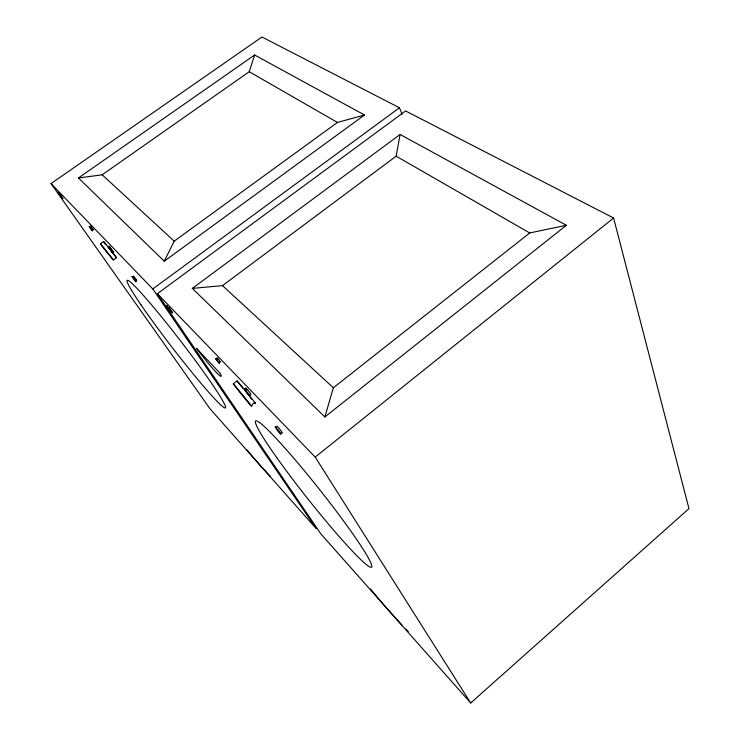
<?xml version="1.0" encoding="UTF-8"?>
<svg xmlns="http://www.w3.org/2000/svg" width="740" height="740" viewBox="0 0 740 740"><rect width="100%" height="100%" fill="white"/><g stroke="black" fill="none" stroke-linecap="round" stroke-linejoin="round"><path stroke-width="1.11" d="M192.317 288.406L222.49 285.64L396.159 156.186L400.1 134.458L566.387 225.275L324.888 416.953L192.317 288.406L400.1 134.458M324.888 416.953L333.361 387.779L529.72 232.952L566.387 225.275M78.44 177.979L102.185 174.806L249.223 71.734L254.625 55.01L364.487 115.005L164.262 261.202L78.44 177.979L254.625 55.01M164.262 261.202L174.205 241.157L337.449 122.442L364.487 115.005M470.705 703L688.968 508.602L613.599 218.004L405.603 110.945L157.38 293.706L320.808 533.827L470.705 703L315.203 457.098L157.38 293.706M315.203 457.098L613.599 218.004M245.893 391.293A65.731 5.587 52 0 0 237.124 380.897L233.304 383.829A43.734 3.866 52.1 0 0 250.629 405.483C252.645 408.619 251.286 402.551 255.124 402.717A65.731 5.587 52 0 0 249.463 395.641M399.471 107.781L261.96 37L51.032 183.594L152.801 288.952L399.471 107.781L402.042 114.21M107.781 246.522A43.623 2.923 52.7 0 0 103.674 241.49L100.511 243.756L101.5 245.541A47.295 3.21 52.9 0 0 113.368 259.953L116.532 257.677A43.623 2.923 52.7 0 0 111.009 250.573M249.223 71.734L337.449 122.442M396.159 156.186L529.72 232.952M113.757 252.433L109.187 246.207L111.731 250.064M250.74 394.984C252.312 394.679 242.294 383.496 246.559 389.934M102.185 174.806L174.205 241.157M222.49 285.64L333.361 387.779M136.65 280.691C137.917 281.126 131.174 273.023 133.81 277.102M281.644 432.863C284.539 434.833 276.066 423.9 276.815 426.675M254.93 403.078L255.578 403.596L255.124 402.717M61.078 196.405L59.792 194.426L62.336 198.089L58.516 193.094L59.172 193.788M60.079 195.083L60.893 196.192L60.495 195.166M168.507 307.674L172.605 312.974L169.562 309.93L171.282 311.438L168.933 308.154L170.422 310.578M169.765 309.357L169.395 308.774L170.108 310.106M60.874 196.313L60.282 195.425M61.374 196.831L57.988 192.271L58.978 193.677M219.613 361.629C222.953 364.672 214.397 354.053 217.68 359.168M113.396 252.072L112.35 250.851M135.836 279.757L136.29 280.293M92.084 228.66C96.912 234.127 86.543 220.835 91.677 228.124M135.328 279.137L134.282 277.759M60.31 195.11L60.809 195.804L60.208 195.194M51.032 183.594L209.919 408.665L316.202 528.619L152.801 288.952M168.11 307.812L169.183 309.154M169.118 308.885L169.886 309.847L168.96 308.562M169.192 308.765L169.691 309.81L166.565 305.296L168.942 308.848L167.573 306.86L168.026 307.609M61.568 196.831L62.983 198.607L59.857 194.352M103.674 241.49L104.645 243.284A47.258 3.367 52.9 0 0 105.718 244.635M408.193 631.516A1169.172 635.91 1.6 0 1 405.798 629.028M401.866 624.884A1169.172 635.91 1.6 0 1 370.555 588.966M251.628 399.212A43.688 4.061 52.2 0 1 250.203 397.491M242.886 388.407A43.688 4.061 52.2 0 1 237.124 380.897M246.401 391.904A65.731 5.587 52 0 1 248.945 395.012M108.845 247.854A43.623 2.923 52.7 0 1 109.918 249.204M100.511 243.756A43.651 2.784 52.7 0 1 113.368 259.953M116.532 257.677A47.258 3.367 52.9 0 1 113.821 254.514M270.377 476.347A862.859 474.58 -7.6 0 1 247.114 449.939M233.304 383.829A65.786 5.319 52 0 1 251.304 405.687M108.114 246.975L112.887 253.357L108.114 246.975M172.05 312.252L169.062 307.923L172.05 312.252M215.534 358.493L219.345 363.442L215.534 358.493M275.243 426.804C280.608 436.498 285.252 437.266 275.243 426.804M244.006 388.537C248.853 397.436 254.264 399.637 244.006 388.537M89.281 226.708L92.343 230.825L89.281 226.708M132.025 276.501L135.957 281.764L132.025 276.501M220.298 373.506L196.479 348.309A31.052 2.498 52.4 0 0 215.793 371.887A31.052 2.498 52.4 0 0 220.298 373.506M60.245 195.526L58.978 193.732L60.255 195.517M276.806 457.699A93.342 7.483 51.6 0 0 371.138 567.349A93.342 7.483 51.6 0 0 292.846 457.117A93.342 7.483 51.6 0 0 276.806 457.699M140.998 304.843A80.558 5.31 52.4 0 0 223.933 407.481A80.558 5.31 52.4 0 0 164.382 320.392A80.558 5.31 52.4 0 0 140.998 304.843"/></g></svg>
